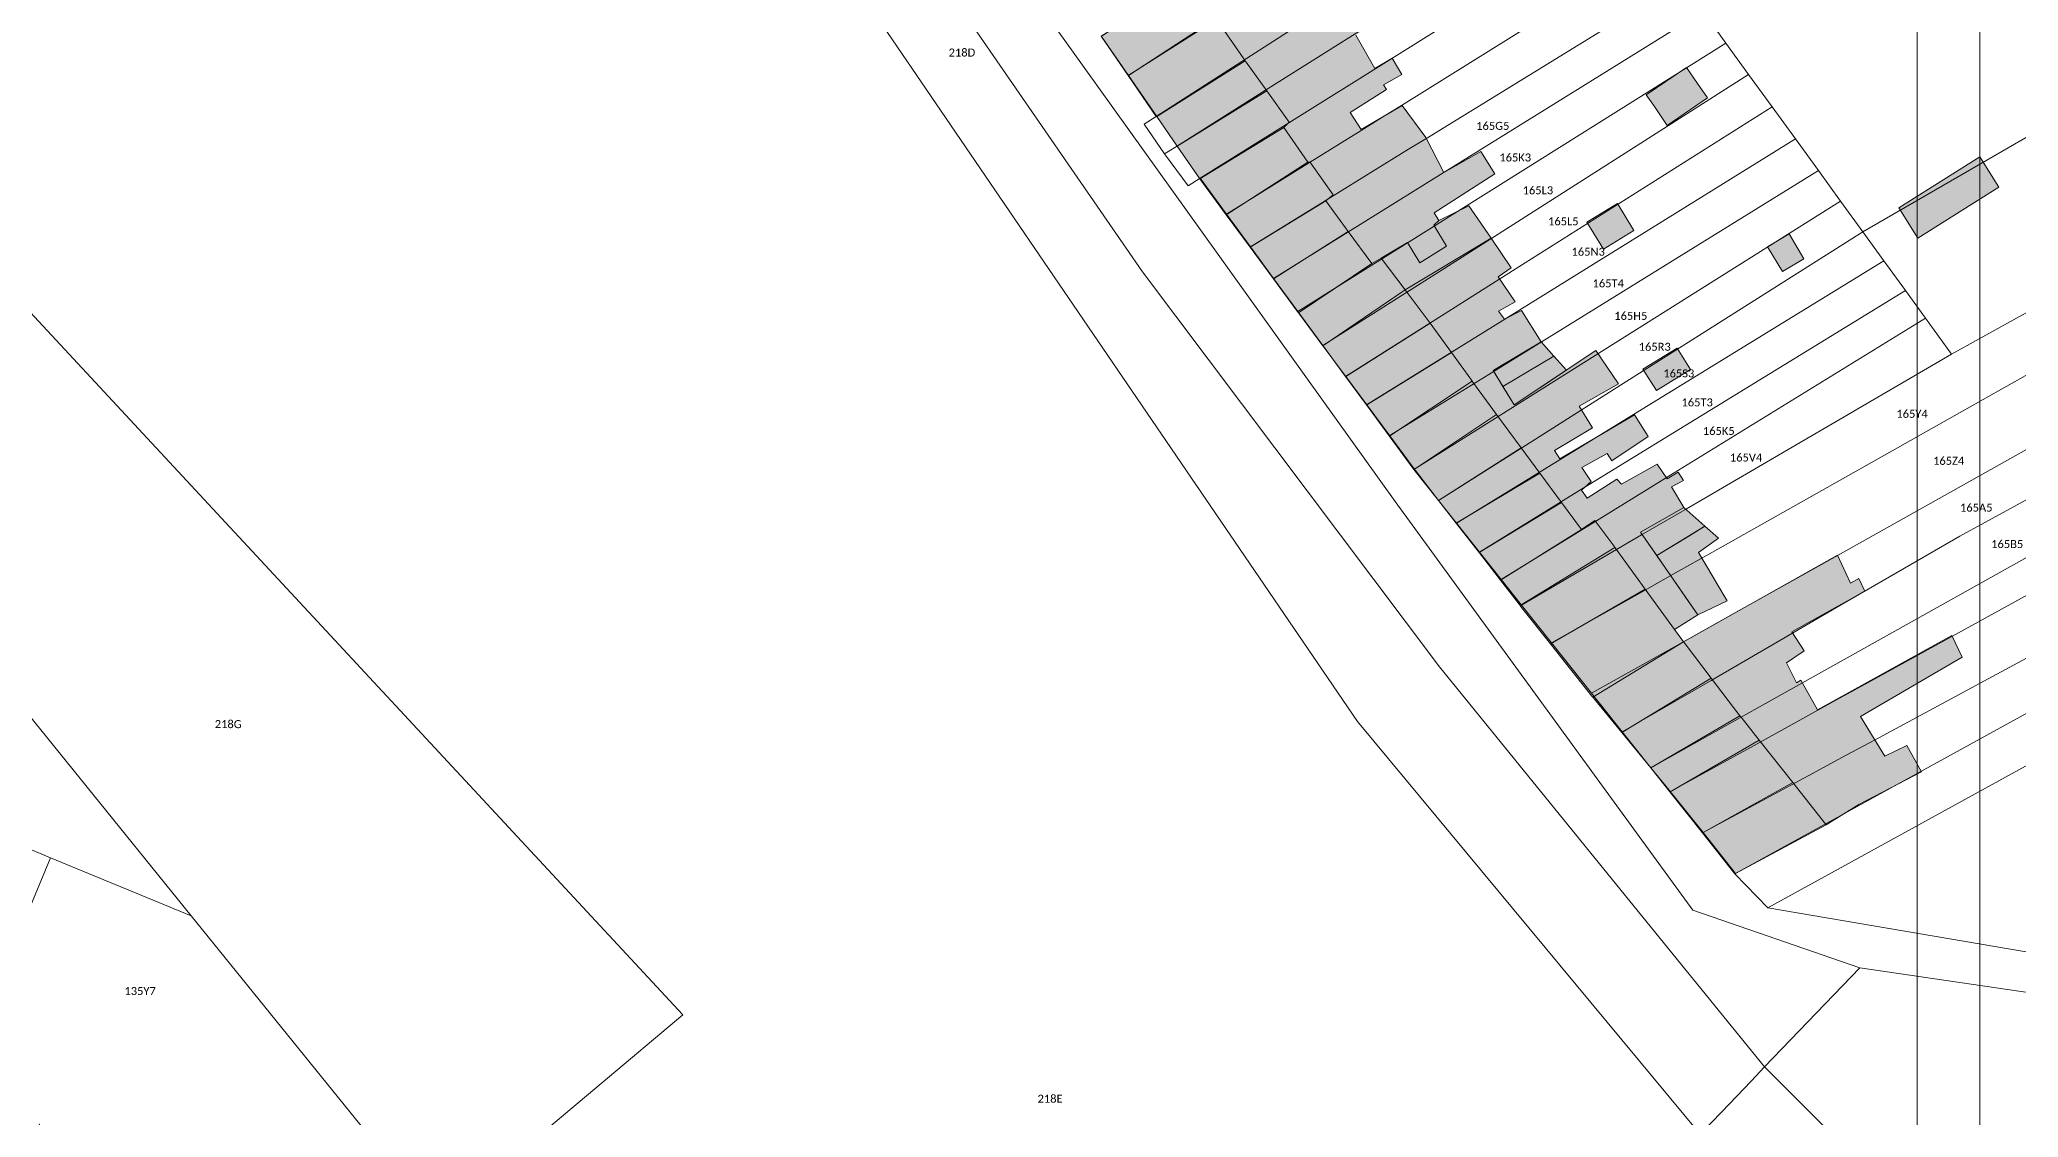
# Model space of a CAD drawing. Header units: metres. Extents: x 113120 to 240396, y 120329 to 242116.
# Drawn here: x 119795.6 to 119993.4, y 121251.4 to 121359.2 of the extents above; entities that cross this region are included whole.
import ezdxf

# ---------------------------------------------------------------- set-up
doc = ezdxf.new("R2010")
doc.units = ezdxf.units.M
doc.header["$LTSCALE"] = 3
doc.layers.get('0').update_dxf_attribs({"lineweight": 0})
for name, color, linetype, lineweight in [('Bpn_CaPa', 78, 'Continuous', 0), ('Bpn_ReBu', 4, 'Continuous', 0), ('Bpt_CaNu', 7, 'Continuous', 0), ('Hachure bâtiment', 11, 'Continuous', 0)]:
    doc.layers.add(name, color=color, linetype=linetype, lineweight=lineweight)
doc.styles.add('Legend', font='')
doc.styles.get('Legend').set_extended_font_data('Calibri')

msp = doc.modelspace()

# ---------------------------------------------------------------- hatches: boundary and pattern name
at = {"layer": 'Hachure bâtiment'}
h = msp.add_hatch(color=256, dxfattribs=at)
h.dxf.hatch_style = 1
h.paths.add_polyline_path([(119882.95, 121417.3), (119879.77, 121415), (119881.77, 121411.9), (119885.29, 121414.43), (119887.12, 121411.65), (119883.52, 121409.25), (119884.02, 121408.27), (119886.25, 121409.67), (119887.75, 121407.37), (119891.7, 121409.78), (119891.9, 121409.9), (119892.94, 121408.32), (119887.32, 121404.47), (119888.52, 121402.72), (119893.57, 121405.55), (119895.05, 121403.17), (119894.75, 121402.95), (119893.5, 121402.05), (119894.75, 121400.02), (119891.72, 121398.05), (119893, 121396.1), (119896.13, 121397.78), (119897.07, 121396.35), (119898.42, 121397.2), (119898.95, 121396.2), (119900.62, 121397.17), (119901.37, 121395.92), (119900.52, 121395.35), (119902.27, 121392.62), (119903.27, 121393.1), (119903.77, 121392.27), (119902.32, 121391.22), (119905.47, 121386.55), (119906.7, 121387.3), (119908.62, 121384.2), (119913.6, 121387.42), (119915.55, 121384.4), (119913.37, 121382.82), (119916.75, 121377.05), (119909.3, 121372.05), (119910.3, 121370.45), (119916.32, 121374.2), (119917.35, 121372.72), (119919.02, 121373.85), (119920.5, 121371.22), (119923.72, 121373.25), (119924.47, 121372.07), (119920, 121368.95), (119919.25, 121370.4), (119917.8, 121369.6), (119919.05, 121367.6), (119915.07, 121364.97), (119916.22, 121363.22), (119923.16, 121367.31), (119925.76, 121363.22), (119926.22, 121362.5), (119929.67, 121364.65), (119931.12, 121362.32), (119927.17, 121359.6), (119929.07, 121356.27), (119930.8, 121357.3), (119931.75, 121355.67), (119929.92, 121354.62), (119930.22, 121354.15), (119926.6, 121351.85), (119927.7, 121350.17), (119931.8, 121352.57), (119934.15, 121349.35), (119935.95, 121345.87), (119939.65, 121347.97), (119941.05, 121345.72), (119935, 121341.85), (119935.45, 121341.07), (119934.95, 121340.62), (119936.22, 121338.5), (119933.57, 121336.85), (119932.32, 121338.87), (119929.7, 121337.3), (119928.75, 121336.77), (119926.4, 121339.98), (119924.15, 121343.05), (119924.9, 121343.65), (119922.57, 121346.92), (119922.37, 121346.9), (119919.95, 121350.37), (119920.5, 121350.9), (119918.26, 121354.02), (119916.21, 121356.88), (119916.09, 121357.03), (119915.97, 121357.22), (119913.15, 121361.27), (119910.57, 121364.98), (119910.44, 121365.16), (119910.36, 121365.29), (119908.07, 121368.9), (119907.55, 121368.65), (119904.58, 121372.55), (119904.47, 121372.69), (119904.34, 121372.88), (119902.46, 121375.69), (119900.57, 121378.51), (119900.48, 121378.63), (119900.35, 121378.82), (119898.45, 121381.53), (119896.44, 121384.39), (119894.27, 121387.48), (119894.17, 121387.63), (119894.04, 121387.81), (119892.38, 121390.32), (119889.85, 121394.12), (119890.27, 121394.45), (119887.33, 121398.45), (119884.3, 121402.57), (119883.92, 121402.32), (119881.1, 121406.22), (119878.73, 121409.5), (119878.56, 121409.74), (119875.55, 121414.45), (119882.02, 121418.87)])
h.paths.add_polyline_path([(119937.07, 121410.57), (119935.55, 121409.6), (119934.07, 121411.87), (119935.6, 121412.85)], flags=16)
h = msp.add_hatch(color=256, dxfattribs=at)
h.dxf.hatch_style = 1
h.paths.add_polyline_path([(119910.57, 121364.98), (119913.15, 121361.27), (119904.43, 121355.56), (119901.8, 121359.37), (119901.72, 121359.5), (119910.44, 121365.16)], flags=17)
h = msp.add_hatch(color=256, dxfattribs=at)
h.dxf.hatch_style = 1
h.paths.add_polyline_path([(119915.97, 121357.22), (119916.09, 121357.03), (119907.25, 121351.48), (119904.43, 121355.56), (119913.15, 121361.27)], flags=17)
h = msp.add_hatch(color=256, dxfattribs=at)
h.dxf.hatch_style = 1
h.paths.add_polyline_path([(119916.21, 121356.88), (119918.26, 121354.02), (119909.31, 121348.5), (119907.25, 121351.48), (119916.09, 121357.03)], flags=17)
h = msp.add_hatch(color=256, dxfattribs=at)
h.dxf.hatch_style = 1
h.paths.add_polyline_path([(119962.3, 121353.32), (119958.28, 121350.58), (119957, 121352.45), (119956.19, 121353.64), (119960.21, 121356.38), (119961.32, 121354.76)])
h = msp.add_hatch(color=256, dxfattribs=at)
h.dxf.hatch_style = 1
h.paths.add_polyline_path([(119920.5, 121350.9), (119919.95, 121350.37), (119911.55, 121345.25), (119909.31, 121348.5), (119918.26, 121354.02)], flags=17)
h = msp.add_hatch(color=256, dxfattribs=at)
h.dxf.hatch_style = 1
h.paths.add_polyline_path([(119922.37, 121346.9), (119914.2, 121341.65), (119911.55, 121345.25), (119919.95, 121350.37)], flags=17)
h = msp.add_hatch(color=256, dxfattribs=at)
h.dxf.hatch_style = 1
h.paths.add_polyline_path([(119924.9, 121343.65), (119924.15, 121343.05), (119916.58, 121338.42), (119914.2, 121341.65), (119922.37, 121346.9), (119922.57, 121346.92)], flags=17)
h = msp.add_hatch(color=256, dxfattribs=at)
h.dxf.hatch_style = 1
h.paths.add_polyline_path([(119983.32, 121339.31), (119981.43, 121342.32), (119989.54, 121347.42), (119991.43, 121344.41)])
h = msp.add_hatch(color=256, dxfattribs=at)
h.dxf.hatch_style = 1
h.paths.add_polyline_path([(119926.4, 121339.98), (119918.91, 121335.25), (119916.58, 121338.42), (119924.15, 121343.05)])
h = msp.add_hatch(color=256, dxfattribs=at)
h.dxf.hatch_style = 1
h.paths.add_polyline_path([(119936.22, 121338.5), (119934.95, 121340.62), (119935.45, 121341.07), (119938.45, 121342.54), (119940.7, 121339.3), (119932.1, 121334.13), (119929.7, 121337.3), (119932.32, 121338.87), (119933.57, 121336.85)])
h = msp.add_hatch(color=256, dxfattribs=at)
h.dxf.hatch_style = 1
h.paths.add_polyline_path([(119954.95, 121340.07), (119951.9, 121338.2), (119950.25, 121340.9), (119953.3, 121342.77)])
h = msp.add_hatch(color=256, dxfattribs=at)
h.dxf.hatch_style = 1
h.paths.add_polyline_path([(119928.75, 121336.77), (119921.43, 121331.84), (119921.29, 121332.02), (119918.91, 121335.25), (119926.4, 121339.98)])
h = msp.add_hatch(color=256, dxfattribs=at)
h.dxf.hatch_style = 1
h.paths.add_polyline_path([(119942.67, 121336.35), (119941.37, 121335.45), (119943.1, 121332.95), (119941.42, 121332.02), (119942.02, 121331.22), (119943.7, 121332.07), (119945.69, 121328.94), (119940.87, 121326.07), (119942.97, 121322.65), (119951.15, 121328.07), (119953.42, 121324.75), (119949.47, 121322.5), (119950.8, 121320.35), (119947, 121318.07), (119947.55, 121317.25), (119955.02, 121321.65), (119956.37, 121319.47), (119952.75, 121317.05), (119952.27, 121317.77), (119949.75, 121316.37), (119950.67, 121314.97), (119949.7, 121314.1), (119950.27, 121313.3), (119953.25, 121315.22), (119953.7, 121314.7), (119957.27, 121316.72), (119958.27, 121315.25), (119959.39, 121315.93), (119959.9, 121315.07), (119958.7, 121314.45), (119959.94, 121312.38), (119955.62, 121309.9), (119958.63, 121305.56), (119961.36, 121301.64), (119959, 121300.2), (119956.08, 121304.22), (119953.18, 121308.22), (119953.04, 121308.4), (119952.93, 121308.56), (119951.05, 121311.07), (119949.72, 121310.17), (119947.72, 121312.88), (119945.55, 121315.82), (119943.69, 121318.35), (119941.23, 121321.68), (119938.86, 121324.9), (119938.77, 121325.02), (119938.64, 121325.2), (119936.72, 121327.87), (119934.6, 121330.82), (119932.1, 121334.13), (119940.7, 121339.3)])
h = msp.add_hatch(color=256, dxfattribs=at)
h.dxf.hatch_style = 1
h.paths.add_polyline_path([(119971.95, 121337.25), (119969.8, 121335.97), (119968.32, 121338.45), (119970.47, 121339.73)])
h = msp.add_hatch(color=256, dxfattribs=at)
h.dxf.hatch_style = 1
h.paths.add_polyline_path([(119932.1, 121334.13), (119923.87, 121328.54), (119921.51, 121331.72), (119921.43, 121331.84), (119928.75, 121336.77), (119929.7, 121337.3)])
h = msp.add_hatch(color=256, dxfattribs=at)
h.dxf.hatch_style = 1
h.paths.add_polyline_path([(119934.6, 121330.82), (119926.14, 121325.47), (119923.87, 121328.54), (119932.1, 121334.13)])
h = msp.add_hatch(color=256, dxfattribs=at)
h.dxf.hatch_style = 1
h.paths.add_polyline_path([(119936.72, 121327.87), (119928.25, 121322.63), (119926.14, 121325.47), (119934.6, 121330.82)])
h = msp.add_hatch(color=256, dxfattribs=at)
h.dxf.hatch_style = 1
h.paths.add_polyline_path([(119946.96, 121327.52), (119941.84, 121324.48), (119940.87, 121326.07), (119945.69, 121328.94)], flags=17)
h = msp.add_hatch(color=256, dxfattribs=at)
h.dxf.hatch_style = 1
h.paths.add_polyline_path([(119960.6, 121326.17), (119957.2, 121324.07), (119955.86, 121326.21), (119959.27, 121328.3)], flags=17)
h = msp.add_hatch(color=256, dxfattribs=at)
h.dxf.hatch_style = 1
h.paths.add_polyline_path([(119938.64, 121325.2), (119938.77, 121325.02), (119930.54, 121319.54), (119928.25, 121322.63), (119936.72, 121327.87)])
h = msp.add_hatch(color=256, dxfattribs=at)
h.dxf.hatch_style = 1
h.paths.add_polyline_path([(119942.97, 121322.66), (119941.84, 121324.48), (119946.96, 121327.52), (119948.21, 121326.12), (119942.97, 121322.65)], flags=17)
h = msp.add_hatch(color=256, dxfattribs=at)
h.dxf.hatch_style = 1
h.paths.add_polyline_path([(119938.86, 121324.9), (119941.23, 121321.68), (119933.02, 121316.2), (119932.88, 121316.38), (119930.54, 121319.54), (119938.77, 121325.02)])
h = msp.add_hatch(color=256, dxfattribs=at)
h.dxf.hatch_style = 1
h.paths.add_polyline_path([(119943.69, 121318.35), (119935.43, 121313.08), (119933.11, 121316.08), (119933.02, 121316.2), (119941.23, 121321.68)], flags=17)
h = msp.add_hatch(color=256, dxfattribs=at)
h.dxf.hatch_style = 1
h.paths.add_polyline_path([(119945.55, 121315.82), (119937.2, 121310.8), (119935.43, 121313.08), (119943.69, 121318.35)], flags=17)
h = msp.add_hatch(color=256, dxfattribs=at)
h.dxf.hatch_style = 1
h.paths.add_polyline_path([(119947.72, 121312.88), (119939.47, 121307.88), (119937.2, 121310.8), (119945.55, 121315.82)], flags=17)
h = msp.add_hatch(color=256, dxfattribs=at)
h.dxf.hatch_style = 1
h.paths.add_polyline_path([(119949.72, 121310.17), (119941.61, 121305.12), (119939.47, 121307.88), (119947.72, 121312.88)], flags=17)
h = msp.add_hatch(color=256, dxfattribs=at)
h.dxf.hatch_style = 1
h.paths.add_polyline_path([(119957.24, 121307.57), (119955.62, 121309.9), (119959.95, 121312.38), (119962.04, 121310.52)])
h = msp.add_hatch(color=256, dxfattribs=at)
h.dxf.hatch_style = 1
h.paths.add_polyline_path([(119952.93, 121308.56), (119953.04, 121308.4), (119943.58, 121302.57), (119943.47, 121302.72), (119941.61, 121305.12), (119949.72, 121310.17), (119951.05, 121311.07)], flags=17)
h = msp.add_hatch(color=256, dxfattribs=at)
h.dxf.hatch_style = 1
h.paths.add_polyline_path([(119961.41, 121307.88), (119962.87, 121305.41), (119963.23, 121304.8), (119964.27, 121303.05), (119961.36, 121301.64), (119960.41, 121303), (119958.63, 121305.56), (119958.48, 121305.78), (119957.24, 121307.57), (119960.43, 121309.53), (119962.04, 121310.51), (119962.04, 121310.52), (119963.4, 121309.31)])
h = msp.add_hatch(color=256, dxfattribs=at)
h.dxf.hatch_style = 1
h.paths.add_polyline_path([(119953.18, 121308.22), (119956.08, 121304.22), (119946.6, 121298.77), (119943.72, 121302.4), (119943.58, 121302.57), (119953.04, 121308.4)])
h = msp.add_hatch(color=256, dxfattribs=at)
h.dxf.hatch_style = 1
h.paths.add_polyline_path([(119976.6, 121304.82), (119977.45, 121305.27), (119978.05, 121304.02), (119970.75, 121299.97), (119971.97, 121298.07), (119970.22, 121296.85), (119971.2, 121294.87), (119971.65, 121295.12), (119971.77, 121294.9), (119973.32, 121292.17), (119986.75, 121299.6), (119987.77, 121297.42), (119977.62, 121291.5), (119978.98, 121289.27), (119980.05, 121287.52), (119982.25, 121288.6), (119983.7, 121285.95), (119977.45, 121282.7), (119974.18, 121280.67), (119970.83, 121284.9), (119967.49, 121289.12), (119965.67, 121291.42), (119965.55, 121291.57), (119965.45, 121291.7), (119962.68, 121295.32), (119960.07, 121298.74), (119959.9, 121298.96), (119975.32, 121307.62)])
h = msp.add_hatch(color=256, dxfattribs=at)
h.dxf.hatch_style = 1
h.paths.add_polyline_path([(119959, 121300.2), (119959.73, 121299.18), (119959.9, 121298.96), (119950.85, 121293.41), (119950.75, 121293.54), (119946.6, 121298.77), (119956.08, 121304.22)])
h = msp.add_hatch(color=256, dxfattribs=at)
h.dxf.hatch_style = 1
h.paths.add_polyline_path([(119960.07, 121298.74), (119962.68, 121295.32), (119953.73, 121289.9), (119951.01, 121293.22), (119950.85, 121293.41), (119959.9, 121298.96)])
h = msp.add_hatch(color=256, dxfattribs=at)
h.dxf.hatch_style = 1
h.paths.add_polyline_path([(119965.45, 121291.7), (119965.55, 121291.57), (119956.64, 121286.35), (119953.73, 121289.9), (119962.68, 121295.32)])
h = msp.add_hatch(color=256, dxfattribs=at)
h.dxf.hatch_style = 1
h.paths.add_polyline_path([(119965.67, 121291.42), (119967.49, 121289.12), (119958.59, 121283.97), (119958.47, 121284.12), (119956.64, 121286.35), (119965.55, 121291.57)])
h = msp.add_hatch(color=256, dxfattribs=at)
h.dxf.hatch_style = 1
h.paths.add_polyline_path([(119970.83, 121284.9), (119961.86, 121279.88), (119958.73, 121283.79), (119958.59, 121283.97), (119967.49, 121289.12)])
h = msp.add_hatch(color=256, dxfattribs=at)
h.dxf.hatch_style = 1
h.paths.add_polyline_path([(119974.18, 121280.67), (119965.12, 121275.8), (119961.86, 121279.88), (119970.83, 121284.9)])

# ---------------------------------------------------------------- linework, layer by layer
at = {"flags": 128}
for points in [[(119983.27, 120717.46), (120508.27, 120717.46), (120508.27, 121459.96), (119983.27, 121459.96)], [(119989.52, 120723.71), (120502.02, 120723.71), (120502.02, 121453.71), (119989.52, 121453.71)]]:
    msp.add_lwpolyline(points, close=True, dxfattribs=at)
at = {"layer": 'Bpn_CaPa'}
for points in [[(119775.13, 121514.21), (119773.29, 121516.85), (119770.76, 121520.51), (119770.59, 121520.72), (119769.34, 121522.24), (119768.1, 121523.79), (119767.93, 121524.26), (119771.34, 121528.28), (119774.66, 121532.21), (119851.23, 121424.46), (119931.09, 121312.98), (119960.85, 121272.14), (119977.53, 121266.37), (119968.02, 121256.46), (119957.59, 121269.29), (119935.53, 121296.44), (119905.82, 121335.93), (119810.1, 121474.64), (119804.89, 121470.98), (119795.36, 121485.1), (119785.76, 121499.2), (119775.13, 121514.21)], [(119968.02, 121256.46), (119966.68, 121255.05), (119963.74, 121251.99), (119961.59, 121249.75), (119927.31, 121291), (119814.19, 121456.84), (119804.89, 121470.98), (119810.1, 121474.64), (119905.82, 121335.93), (119935.53, 121296.44), (119957.59, 121269.29), (119968.02, 121256.46)], [(119901.7, 121359.51), (119912.72, 121366.46), (119914.28, 121367.45), (119917.71, 121369.62), (119920.38, 121371.3), (119974.95, 121406.71), (119977.71, 121402.68), (119946.93, 121382.55), (119916.23, 121363.07), (119904.4, 121355.57), (119901.7, 121359.51)], [(119984.35, 121391.98), (119987.33, 121387.25), (119931.71, 121352.58), (119930.01, 121351.53), (119927.68, 121350.07), (119922.53, 121346.86), (119914.23, 121341.69), (119911.58, 121345.29), (119920.46, 121350.84), (119930.74, 121357.27), (119954.49, 121372.13), (119984.35, 121391.98)], [(119916.61, 121338.45), (119914.23, 121341.69), (119922.53, 121346.86), (119927.68, 121350.07), (119930.01, 121351.53), (119931.71, 121352.58), (119987.33, 121387.25), (119989.79, 121383.49), (119959.69, 121364.96), (119934.14, 121349.24), (119932.43, 121348.19), (119924.89, 121343.55), (119924.08, 121343.05), (119916.61, 121338.45)], [(119959.69, 121364.96), (119989.79, 121383.49), (120006.88, 121356.72), (119977.84, 121339.94), (119975.62, 121342.99), (119973.39, 121346.08), (119971.1, 121349.23), (119968.77, 121352.44), (119966.42, 121355.68), (119964.15, 121358.81), (119961.86, 121361.97), (119959.69, 121364.96)], [(119949.68, 121378.76), (119927.88, 121364.75), (119925.66, 121363.33), (119922.38, 121361.22), (119918.91, 121359), (119907.2, 121351.47), (119904.4, 121355.57), (119916.23, 121363.07), (119946.93, 121382.55), (119949.68, 121378.76)], [(119908.04, 121347.73), (119906.01, 121350.71), (119907.2, 121351.47), (119918.91, 121359), (119922.38, 121361.22), (119925.66, 121363.33), (119927.88, 121364.75), (119949.68, 121378.76), (119952.05, 121375.49), (119927.73, 121360.14), (119925.38, 121358.66), (119918.13, 121354.09), (119909.24, 121348.48), (119908.04, 121347.73)], [(119908.04, 121347.73), (119909.24, 121348.48), (119918.13, 121354.09), (119925.38, 121358.66), (119927.73, 121360.14), (119952.05, 121375.49), (119954.49, 121372.13), (119930.74, 121357.27), (119920.46, 121350.84), (119911.58, 121345.29), (119910.39, 121344.54), (119908.04, 121347.73)], [(119918.93, 121335.28), (119916.61, 121338.45), (119924.08, 121343.05), (119924.89, 121343.55), (119932.43, 121348.19), (119934.14, 121349.24), (119959.69, 121364.96), (119961.86, 121361.97), (119935.9, 121345.83), (119926.37, 121339.91), (119918.93, 121335.28)], [(119918.93, 121335.28), (119926.37, 121339.91), (119935.9, 121345.83), (119961.86, 121361.97), (119964.15, 121358.81), (119936.52, 121341.47), (119935.51, 121340.83), (119921.37, 121331.96), (119918.93, 121335.28)], [(119921.37, 121331.96), (119935.51, 121340.83), (119936.52, 121341.47), (119964.15, 121358.81), (119966.42, 121355.68), (119940.65, 121339.25), (119937.78, 121337.42), (119923.87, 121328.56), (119921.37, 121331.96)], [(119926.12, 121325.48), (119923.87, 121328.56), (119937.78, 121337.42), (119940.65, 121339.25), (119966.42, 121355.68), (119968.77, 121352.44), (119942.81, 121336.03), (119936.08, 121331.77), (119926.12, 121325.48)], [(119986.7, 121327.72), (119984.09, 121331.32), (119982.09, 121334.08), (119979.94, 121337.04), (119977.84, 121339.94), (120006.88, 121356.72), (120015.81, 121343.84), (119986.7, 121327.72)], [(119926.12, 121325.48), (119936.08, 121331.77), (119942.81, 121336.03), (119968.77, 121352.44), (119971.1, 121349.23), (119938.2, 121328.82), (119928.22, 121322.63), (119926.12, 121325.48)], [(119971.1, 121349.23), (119973.39, 121346.08), (119940.45, 121325.69), (119930.49, 121319.53), (119928.22, 121322.63), (119938.2, 121328.82), (119971.1, 121349.23)], [(119932.95, 121316.18), (119930.49, 121319.53), (119940.45, 121325.69), (119973.39, 121346.08), (119975.62, 121342.99), (119942.83, 121322.39), (119932.95, 121316.18)], [(120018.77, 121339.47), (119963.34, 121308.22), (119958.57, 121305.54), (119956.07, 121304.12), (119946.72, 121298.85), (119943.72, 121302.63), (119955.72, 121309.64), (119960.03, 121312.15), (119986.7, 121327.72), (120015.81, 121343.84), (120018.77, 121339.47)], [(119785, 121342.22), (119859.89, 121261.66), (119835.38, 121241.08), (119832.98, 121244.05), (119831.05, 121246.43), (119827.71, 121250.56), (119810.72, 121271.56), (119766.3, 121326.46), (119785, 121342.22)], [(119932.95, 121316.18), (119942.83, 121322.39), (119975.62, 121342.99), (119977.84, 121339.94), (119953.25, 121324.38), (119945.1, 121319.22), (119935.41, 121313.09), (119932.95, 121316.18)], [(119979.94, 121337.04), (119954.92, 121321.69), (119946.88, 121316.76), (119937.21, 121310.82), (119935.41, 121313.09), (119945.1, 121319.22), (119953.25, 121324.38), (119977.84, 121339.94), (119979.94, 121337.04)], [(120018.77, 121339.47), (120022.37, 121333.97), (119972.86, 121306.22), (119965.41, 121302.04), (119959.84, 121298.92), (119950.73, 121293.81), (119946.72, 121298.85), (119956.07, 121304.12), (119958.57, 121305.54), (119963.34, 121308.22), (120018.77, 121339.47)], [(119939.51, 121307.93), (119937.21, 121310.82), (119946.88, 121316.76), (119954.92, 121321.69), (119979.94, 121337.04), (119982.09, 121334.08), (119949.03, 121313.77), (119939.51, 121307.93)], [(119939.51, 121307.93), (119949.03, 121313.77), (119982.09, 121334.08), (119984.09, 121331.32), (119958.1, 121315.31), (119951.05, 121310.96), (119941.68, 121305.19), (119939.51, 121307.93)], [(120025.51, 121330.27), (119987.54, 121309.53), (119975.62, 121302.61), (119962.67, 121295.1), (119953.79, 121289.95), (119950.73, 121293.81), (119959.84, 121298.92), (119965.41, 121302.04), (119972.86, 121306.22), (120022.37, 121333.97), (120025.51, 121330.27)], [(119986.7, 121327.72), (119960.03, 121312.15), (119955.72, 121309.64), (119943.72, 121302.63), (119941.68, 121305.19), (119951.05, 121310.96), (119958.1, 121315.31), (119984.09, 121331.32), (119986.7, 121327.72)], [(119956.64, 121286.37), (119953.79, 121289.95), (119962.67, 121295.1), (119975.62, 121302.61), (119987.54, 121309.53), (120025.51, 121330.27), (120027.81, 121326.18), (119971.74, 121294.82), (119968.12, 121292.79), (119965.61, 121291.39), (119956.64, 121286.37)], [(120035.42, 121314.64), (120061.56, 121330.91), (120062.33, 121324.05), (119968.33, 121272.37), (119965.05, 121275.78), (119979.93, 121283.95), (120031.5, 121312.3), (120035.42, 121314.64)], [(119747.14, 121310.33), (119766.3, 121326.46), (119810.72, 121271.56), (119796.68, 121277.38), (119790.69, 121279.87), (119784.69, 121282.36), (119778.68, 121284.85), (119772.67, 121287.35), (119737.3, 121302.04), (119747.14, 121310.33)], [(120030.27, 121322.51), (120001.69, 121307.73), (119978.73, 121295.08), (119975.22, 121293.15), (119967.56, 121288.93), (119958.55, 121283.96), (119956.64, 121286.37), (119965.61, 121291.39), (119968.12, 121292.79), (119971.74, 121294.82), (120027.81, 121326.18), (120030.27, 121322.51)], [(120069.8, 121258.86), (120018.6, 121264.56), (119993.97, 121267.99), (119968.33, 121272.37), (120062.33, 121324.05), (120069.8, 121258.86)], [(120030.27, 121322.51), (120032.99, 121318.23), (119978.99, 121289.13), (119976.17, 121287.61), (119972.81, 121285.79), (119961.81, 121279.87), (119958.55, 121283.96), (119967.56, 121288.93), (119975.22, 121293.15), (119978.73, 121295.08), (120001.69, 121307.73), (120030.27, 121322.51)], [(120035.42, 121314.64), (120031.5, 121312.3), (119979.93, 121283.95), (119965.05, 121275.78), (119961.81, 121279.87), (119972.81, 121285.79), (119976.17, 121287.61), (119978.99, 121289.13), (120032.99, 121318.23), (120035.42, 121314.64)], [(119782.51, 121260.19), (119782.91, 121261.16), (119785.64, 121267.72), (119790.69, 121279.87), (119796.68, 121277.38), (119791.64, 121265.23), (119788.91, 121258.66), (119788.51, 121257.69), (119786.8, 121258.4), (119784.68, 121259.28), (119782.51, 121260.19)], [(119968.02, 121256.46), (119977.53, 121266.37), (120015.94, 121260.73), (120061.68, 121255.08), (120063.66, 121239.53), (120068.48, 121214.63), (120080.22, 121172.99), (120084.29, 121161.46), (120088.72, 121152.1), (120082.75, 121150.74), (120046.87, 121192.03), (120000.84, 121229.02), (119977.5, 121246.96), (119968.02, 121256.46)]]:
    msp.add_lwpolyline(points, close=True, dxfattribs=at)
for points in [[(119766.13, 121422.95), (119808.59, 121452.89), (119814.19, 121456.84), (119927.31, 121291), (119961.59, 121249.75)], [(119835.38, 121241.08), (119859.89, 121261.66), (119785, 121342.22)], [(119791.64, 121265.23), (119796.68, 121277.38), (119810.72, 121271.56), (119810.72, 121271.56), (119827.71, 121250.56), (119803.98, 121250.05), (119796.86, 121249.93), (119795.81, 121249.91), (119795.55, 121250.76)], [(119961.59, 121249.75), (119963.74, 121251.99), (119966.68, 121255.05), (119968.02, 121256.46), (119968.02, 121256.46), (119977.5, 121246.96)]]:
    msp.add_lwpolyline(points, dxfattribs=at)
at = {"layer": 'Bpn_ReBu'}
for points in [[(119910.57, 121364.98), (119913.15, 121361.27), (119904.43, 121355.56), (119901.8, 121359.37), (119901.72, 121359.5), (119910.44, 121365.16), (119910.57, 121364.98)], [(119915.97, 121357.22), (119916.09, 121357.03), (119907.25, 121351.48), (119904.43, 121355.56), (119913.15, 121361.27), (119915.97, 121357.22)], [(119916.21, 121356.88), (119918.26, 121354.02), (119909.31, 121348.5), (119907.25, 121351.48), (119916.09, 121357.03), (119916.21, 121356.88)], [(119962.3, 121353.32), (119958.28, 121350.58), (119957, 121352.45), (119956.19, 121353.64), (119960.21, 121356.38), (119961.32, 121354.76), (119962.3, 121353.32)], [(119920.5, 121350.9), (119919.95, 121350.37), (119911.55, 121345.25), (119909.31, 121348.5), (119918.26, 121354.02), (119920.5, 121350.9)], [(119922.37, 121346.9), (119914.2, 121341.65), (119911.55, 121345.25), (119919.95, 121350.37), (119922.37, 121346.9)], [(119924.9, 121343.65), (119924.15, 121343.05), (119916.58, 121338.42), (119914.2, 121341.65), (119922.37, 121346.9), (119922.57, 121346.92), (119924.9, 121343.65)], [(119983.32, 121339.31), (119981.43, 121342.32), (119989.54, 121347.42), (119991.43, 121344.41), (119983.32, 121339.31)], [(119926.4, 121339.98), (119918.91, 121335.25), (119916.58, 121338.42), (119924.15, 121343.05), (119926.4, 121339.98)], [(119936.22, 121338.5), (119934.95, 121340.62), (119935.45, 121341.07), (119938.45, 121342.54), (119940.7, 121339.3), (119932.1, 121334.13), (119929.7, 121337.3), (119932.32, 121338.87), (119933.57, 121336.85), (119936.22, 121338.5)], [(119954.95, 121340.07), (119951.9, 121338.2), (119950.25, 121340.9), (119953.3, 121342.77), (119954.95, 121340.07)], [(119928.75, 121336.77), (119921.43, 121331.84), (119921.29, 121332.02), (119918.91, 121335.25), (119926.4, 121339.98), (119928.75, 121336.77)], [(119942.67, 121336.35), (119941.37, 121335.45), (119943.1, 121332.95), (119941.42, 121332.02), (119942.02, 121331.22), (119943.7, 121332.07), (119945.69, 121328.94), (119940.87, 121326.07), (119942.97, 121322.65), (119951.15, 121328.07), (119953.42, 121324.75), (119949.47, 121322.5), (119950.8, 121320.35), (119947, 121318.07), (119947.55, 121317.25), (119955.02, 121321.65), (119956.37, 121319.47), (119952.75, 121317.05), (119952.27, 121317.77), (119949.75, 121316.37), (119950.67, 121314.97), (119949.7, 121314.1), (119950.27, 121313.3), (119953.25, 121315.22), (119953.7, 121314.7), (119957.27, 121316.72), (119958.27, 121315.25), (119959.39, 121315.93), (119959.9, 121315.07), (119958.7, 121314.45), (119959.94, 121312.38), (119955.62, 121309.9), (119958.63, 121305.56), (119961.36, 121301.64), (119959, 121300.2), (119956.08, 121304.22), (119953.18, 121308.22), (119953.04, 121308.4), (119952.93, 121308.56), (119951.05, 121311.07), (119949.72, 121310.17), (119947.72, 121312.88), (119945.55, 121315.82), (119943.69, 121318.35), (119941.23, 121321.68), (119938.86, 121324.9), (119938.77, 121325.02), (119938.64, 121325.2), (119936.72, 121327.87), (119934.6, 121330.82), (119932.1, 121334.13), (119940.7, 121339.3), (119942.67, 121336.35)], [(119971.95, 121337.25), (119969.8, 121335.97), (119968.32, 121338.45), (119970.47, 121339.73), (119971.95, 121337.25)], [(119932.1, 121334.13), (119923.87, 121328.54), (119921.51, 121331.72), (119921.43, 121331.84), (119928.75, 121336.77), (119929.7, 121337.3), (119932.1, 121334.13)], [(119934.6, 121330.82), (119926.14, 121325.47), (119923.87, 121328.54), (119932.1, 121334.13), (119934.6, 121330.82)], [(119936.72, 121327.87), (119928.25, 121322.63), (119926.14, 121325.47), (119934.6, 121330.82), (119936.72, 121327.87)], [(119946.96, 121327.52), (119941.84, 121324.48), (119940.87, 121326.07), (119945.69, 121328.94), (119946.96, 121327.52)], [(119960.6, 121326.17), (119957.2, 121324.07), (119955.86, 121326.21), (119959.27, 121328.3), (119960.6, 121326.17)], [(119938.64, 121325.2), (119938.77, 121325.02), (119930.54, 121319.54), (119928.25, 121322.63), (119936.72, 121327.87), (119938.64, 121325.2)], [(119942.97, 121322.66), (119941.84, 121324.48), (119946.96, 121327.52), (119948.21, 121326.12), (119942.97, 121322.65), (119942.97, 121322.66)], [(119938.86, 121324.9), (119941.23, 121321.68), (119933.02, 121316.2), (119932.88, 121316.38), (119930.54, 121319.54), (119938.77, 121325.02), (119938.86, 121324.9)], [(119943.69, 121318.35), (119935.43, 121313.08), (119933.11, 121316.08), (119933.02, 121316.2), (119941.23, 121321.68), (119943.69, 121318.35)], [(119945.55, 121315.82), (119937.2, 121310.8), (119935.43, 121313.08), (119943.69, 121318.35), (119945.55, 121315.82)], [(119947.72, 121312.88), (119939.47, 121307.88), (119937.2, 121310.8), (119945.55, 121315.82), (119947.72, 121312.88)], [(119949.72, 121310.17), (119941.61, 121305.12), (119939.47, 121307.88), (119947.72, 121312.88), (119949.72, 121310.17)], [(119957.24, 121307.57), (119955.62, 121309.9), (119959.95, 121312.38), (119962.04, 121310.52), (119957.24, 121307.57)], [(119952.93, 121308.56), (119953.04, 121308.4), (119943.58, 121302.57), (119943.47, 121302.72), (119941.61, 121305.12), (119949.72, 121310.17), (119951.05, 121311.07), (119952.93, 121308.56)], [(119961.41, 121307.88), (119962.87, 121305.41), (119963.23, 121304.8), (119964.27, 121303.05), (119961.36, 121301.64), (119960.41, 121303), (119958.63, 121305.56), (119958.48, 121305.78), (119957.24, 121307.57), (119960.43, 121309.53), (119962.04, 121310.51), (119962.04, 121310.52), (119963.4, 121309.31), (119961.41, 121307.88)], [(119953.18, 121308.22), (119956.08, 121304.22), (119946.6, 121298.77), (119943.72, 121302.4), (119943.58, 121302.57), (119953.04, 121308.4), (119953.18, 121308.22)], [(119976.6, 121304.82), (119977.45, 121305.27), (119978.05, 121304.02), (119970.75, 121299.97), (119971.97, 121298.07), (119970.22, 121296.85), (119971.2, 121294.87), (119971.65, 121295.12), (119971.77, 121294.9), (119973.32, 121292.17), (119986.75, 121299.6), (119987.77, 121297.42), (119977.62, 121291.5), (119978.98, 121289.27), (119980.05, 121287.52), (119982.25, 121288.6), (119983.7, 121285.95), (119977.45, 121282.7), (119974.18, 121280.67), (119970.83, 121284.9), (119967.49, 121289.12), (119965.67, 121291.42), (119965.55, 121291.57), (119965.45, 121291.7), (119962.68, 121295.32), (119960.07, 121298.74), (119959.9, 121298.96), (119975.32, 121307.62), (119976.6, 121304.82)], [(119959, 121300.2), (119959.73, 121299.18), (119959.9, 121298.96), (119950.85, 121293.41), (119950.75, 121293.54), (119946.6, 121298.77), (119956.08, 121304.22), (119959, 121300.2)], [(119960.07, 121298.74), (119962.68, 121295.32), (119953.73, 121289.9), (119951.01, 121293.22), (119950.85, 121293.41), (119959.9, 121298.96), (119960.07, 121298.74)], [(119965.45, 121291.7), (119965.55, 121291.57), (119956.64, 121286.35), (119953.73, 121289.9), (119962.68, 121295.32), (119965.45, 121291.7)], [(119965.67, 121291.42), (119967.49, 121289.12), (119958.59, 121283.97), (119958.47, 121284.12), (119956.64, 121286.35), (119965.55, 121291.57), (119965.67, 121291.42)], [(119970.83, 121284.9), (119961.86, 121279.88), (119958.73, 121283.79), (119958.59, 121283.97), (119967.49, 121289.12), (119970.83, 121284.9)], [(119974.18, 121280.67), (119965.12, 121275.8), (119961.86, 121279.88), (119970.83, 121284.9), (119974.18, 121280.67)]]:
    msp.add_lwpolyline(points, close=True, dxfattribs=at)
msp.add_lwpolyline([(119927.17, 121359.6), (119929.07, 121356.27), (119930.8, 121357.3), (119931.75, 121355.67), (119929.92, 121354.62), (119930.22, 121354.15), (119926.6, 121351.85), (119927.7, 121350.17), (119931.8, 121352.57), (119934.15, 121349.35), (119935.95, 121345.87), (119939.65, 121347.97), (119941.05, 121345.72), (119935, 121341.85), (119935.45, 121341.07), (119934.95, 121340.62), (119936.22, 121338.5), (119933.57, 121336.85), (119932.32, 121338.87), (119929.7, 121337.3), (119928.75, 121336.77), (119926.4, 121339.98), (119924.15, 121343.05), (119924.9, 121343.65), (119922.57, 121346.92), (119922.37, 121346.9), (119919.95, 121350.37), (119920.5, 121350.9), (119918.26, 121354.02), (119916.21, 121356.88), (119916.09, 121357.03), (119915.97, 121357.22), (119913.15, 121361.27)], dxfattribs=at)

# ---------------------------------------------------------------- texts
at = {"layer": 'Bpt_CaNu', "char_height": 0.8, "attachment_point": 7, "style": 'Legend'}
for s, insert in [('218D', (119886.45, 121357.45)), ('165G5', (119939.19, 121350.12)), ('165K3', (119941.5, 121346.96)), ('165L3', (119943.83, 121343.68)), ('165L5', (119946.37, 121340.58)), ('165N3', (119948.72, 121337.54)), ('165T4', (119950.82, 121334.38)), ('165H5', (119952.99, 121331.13)), ('165R3', (119955.43, 121328.04)), ('165S3', (119957.89, 121325.38)), ('165T3', (119959.71, 121322.48)), ('165Y4', (119981.19, 121321.34)), ('165K5', (119961.85, 121319.63)), ('165V4', (119964.55, 121316.97)), ('165Z4', (119984.86, 121316.64)), ('165A5', (119987.55, 121311.96)), ('165B5', (119990.67, 121308.32)), ('218G', (119813.09, 121290.32)), ('135Y7', (119804.06, 121263.64)), ('218E', (119895.34, 121252.88))]:
    msp.add_mtext(s, dxfattribs=dict(at, insert=insert))

doc.saveas('drawing.dxf')
